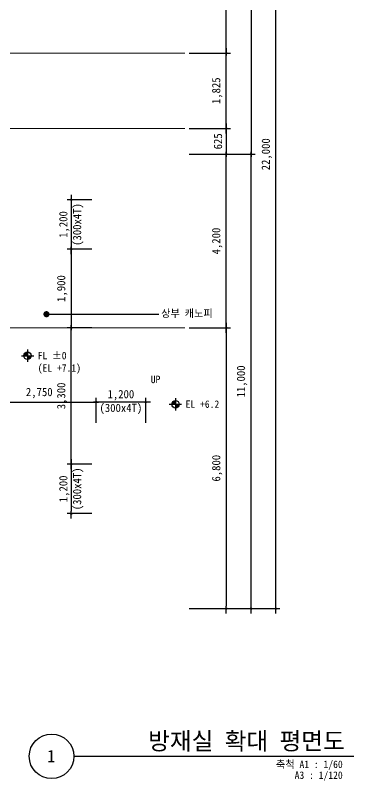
# Model space of a CAD drawing. Header units: inches. Extents: x 158004 to 351834, y 1422 to 34314.
# Drawn here: x 220780 to 228967, y 2469 to 20999 of the extents above; entities that cross this region are included whole.
import ezdxf
from ezdxf.enums import TextEntityAlignment as Align

# ---------------------------------------------------------------- set-up
doc = ezdxf.new("R2010")
doc.units = ezdxf.units.IN
doc.header["$LTSCALE"] = 2
doc.header["$MEASUREMENT"] = 0
doc.linetypes.add('CEN', pattern=[62, 60, -1, 0, -1])
doc.layers.get('0').update_dxf_attribs({"linetype": 'CONTINUOUS'})
for name, color, linetype, lineweight in [('A-AXIS-LINE', 1, 'CEN', 15), ('A-DIMS', 7, 'CONTINUOUS', 25), ('A-MKXS-LEAD', 7, 'CONTINUOUS', 25), ('A-XXXX-SYMB', 7, 'CONTINUOUS', 25), ('A-XXXX-TXT1', 3, 'CONTINUOUS', 25), ('A-XXXX-TXT2', 3, 'CONTINUOUS', 25)]:
    doc.layers.add(name, color=color, linetype=linetype, lineweight=lineweight)
doc.styles.add('HY울릉도L', font='H2GTRE.TTF')
doc.styles.add('돋움체', font='')
doc.styles.get('돋움체').set_extended_font_data('DotumChe')
doc.dimstyles.new('CDIM', dxfattribs={"dimtxt": 2, "dimasz": 0.6, "dimexe": 1, "dimexo": 1, "dimgap": 1, "dimtad": 1, "dimdec": 0, "dimrnd": 0.5, "dimzin": 0, "dimdsep": 32, "dimlunit": 6, "dimtxsty": 'HY울릉도L', "dimblk1": '_CIDOT', "dimblk2": '_CIDOT', "dimsah": 1, "dimcen": 4.5, "dimclrd": 2, "dimclre": 2, "dimclrt": 7, "dimadec": 0, "dimazin": 0, "dimtfac": 1, "dimtdec": 0, "dimtix": 1, "dimtmove": 2, "dimatfit": 1, "dimldrblk": '_CIDOT', "dimfxl": 1, "dimtolj": 1, "dimtzin": 0, "dimlwd": -1, "dimarcsym": 0})

# ---------------------------------------------------------------- blocks, each defined once
blk = doc.blocks.new('_CIDOT')
at = {"color": 0, "linetype": 'ByBlock'}
blk.add_line((2, 0), (-1, 0), dxfattribs=at)
at = {"color": 0, "linetype": 'ByBlock', "const_width": 0.5}
blk.add_lwpolyline([(-0.25, 0, 1), (0.25, 0, 1)], format="xyb", close=True, dxfattribs=at)
blk = doc.blocks.new('*D411')
at = {"layer": 'A-DIMS', "lineweight": -2, "transparency": 16777216}
for p, q in [((224984, 28634), (226584, 28634)), ((224984, 17634), (226584, 17634))]:
    blk.add_line(p, q, dxfattribs=at)
at = {"layer": 'A-DIMS', "transparency": 16777216}
blk.add_line((226484, 28574), (226484, 17694), dxfattribs=at)
at = {"layer": 'A-DIMS', "transparency": 16777216, "xscale": 60, "yscale": 60, "zscale": 60}
for p, rotation in [((226484, 28634), 90), ((226484, 17634), 270)]:
    blk.add_blockref('_CIDOT', p, dxfattribs=dict(at, rotation=rotation))
at = {"layer": 'A-DIMS', "color": 3, "transparency": 16777216, "insert": (226265, 23134), "char_height": 200, "attachment_point": 5, "rotation": 90, "style": '돋움체'}
blk.add_mtext('\\A1;11,000', dxfattribs=at)
blk = doc.blocks.new('*D412')
at = {"layer": 'A-DIMS', "lineweight": -2, "transparency": 16777216}
for p, q in [((224984, 27884), (225984, 27884)), ((224984, 20084), (225984, 20084))]:
    blk.add_line(p, q, dxfattribs=at)
at = {"layer": 'A-DIMS', "transparency": 16777216}
blk.add_line((225884, 20144), (225884, 27824), dxfattribs=at)
at = {"layer": 'A-DIMS', "transparency": 16777216, "xscale": 60, "yscale": 60, "zscale": 60}
for p, rotation in [((225884, 27884), 90), ((225884, 20084), 270)]:
    blk.add_blockref('_CIDOT', p, dxfattribs=dict(at, rotation=rotation))
at = {"layer": 'A-DIMS', "color": 3, "transparency": 16777216, "insert": (225665, 23984), "char_height": 200, "attachment_point": 5, "rotation": 90, "style": '돋움체'}
blk.add_mtext('\\A1;7,800', dxfattribs=at)
blk = doc.blocks.new('*D434')
at = {"layer": 'A-DIMS', "lineweight": -2, "transparency": 16777216}
for p, q in [((224984, 17634), (226584, 17634)), ((224984, 6634), (226584, 6634))]:
    blk.add_line(p, q, dxfattribs=at)
at = {"layer": 'A-DIMS', "transparency": 16777216}
blk.add_line((226484, 6694), (226484, 17574), dxfattribs=at)
at = {"layer": 'A-DIMS', "transparency": 16777216, "xscale": 60, "yscale": 60, "zscale": 60}
for p, rotation in [((226484, 17634), 90), ((226484, 6634), 270)]:
    blk.add_blockref('_CIDOT', p, dxfattribs=dict(at, rotation=rotation))
at = {"layer": 'A-DIMS', "color": 3, "transparency": 16777216, "insert": (226265, 12134), "char_height": 200, "attachment_point": 5, "rotation": 90, "style": '돋움체'}
blk.add_mtext('\\A1;11,000', dxfattribs=at)
blk = doc.blocks.new('*D435')
at = {"layer": 'A-DIMS', "lineweight": -2, "transparency": 16777216}
for p, q in [((224984, 28634), (227184, 28634)), ((224984, 6634), (227184, 6634))]:
    blk.add_line(p, q, dxfattribs=at)
at = {"layer": 'A-DIMS', "transparency": 16777216}
blk.add_line((227084, 6694), (227084, 28574), dxfattribs=at)
at = {"layer": 'A-DIMS', "transparency": 16777216, "xscale": 60, "yscale": 60, "zscale": 60}
for p, rotation in [((227084, 28634), 90), ((227084, 6634), 270)]:
    blk.add_blockref('_CIDOT', p, dxfattribs=dict(at, rotation=rotation))
at = {"layer": 'A-DIMS', "color": 3, "transparency": 16777216, "insert": (226865, 17634), "char_height": 200, "attachment_point": 5, "rotation": 90, "style": '돋움체'}
blk.add_mtext('\\A1;22,000', dxfattribs=at)
blk = doc.blocks.new('*D436')
at = {"layer": 'A-DIMS', "lineweight": -2, "transparency": 16777216}
for p, q in [((224984, 18259), (225984, 18259)), ((224984, 17634), (225984, 17634))]:
    blk.add_line(p, q, dxfattribs=at)
at = {"layer": 'A-DIMS', "transparency": 16777216}
blk.add_line((225884, 18199), (225884, 17694), dxfattribs=at)
at = {"layer": 'A-DIMS', "transparency": 16777216, "xscale": 60, "yscale": 60, "zscale": 60}
for p, rotation in [((225884, 18259), 90), ((225884, 17634), 270)]:
    blk.add_blockref('_CIDOT', p, dxfattribs=dict(at, rotation=rotation))
at = {"layer": 'A-DIMS', "color": 3, "transparency": 16777216, "insert": (225684, 17947), "char_height": 200, "attachment_point": 5, "rotation": 90, "style": '돋움체'}
blk.add_mtext('\\A1;625', dxfattribs=at)
blk = doc.blocks.new('*D437')
at = {"layer": 'A-DIMS', "lineweight": -2, "transparency": 16777216}
for p, q in [((224984, 17634), (225984, 17634)), ((224984, 13434), (225984, 13434))]:
    blk.add_line(p, q, dxfattribs=at)
at = {"layer": 'A-DIMS', "transparency": 16777216}
blk.add_line((225884, 13494), (225884, 17574), dxfattribs=at)
at = {"layer": 'A-DIMS', "transparency": 16777216, "xscale": 60, "yscale": 60, "zscale": 60}
for p, rotation in [((225884, 17634), 90), ((225884, 13434), 270)]:
    blk.add_blockref('_CIDOT', p, dxfattribs=dict(at, rotation=rotation))
at = {"layer": 'A-DIMS', "color": 3, "transparency": 16777216, "insert": (225665, 15534), "char_height": 200, "attachment_point": 5, "rotation": 90, "style": '돋움체'}
blk.add_mtext('\\A1;4,200', dxfattribs=at)
blk = doc.blocks.new('*D438')
at = {"layer": 'A-DIMS', "lineweight": -2, "transparency": 16777216}
for p, q in [((224984, 13434), (225984, 13434)), ((224984, 6634), (225984, 6634))]:
    blk.add_line(p, q, dxfattribs=at)
at = {"layer": 'A-DIMS', "transparency": 16777216}
blk.add_line((225884, 13374), (225884, 6694), dxfattribs=at)
at = {"layer": 'A-DIMS', "transparency": 16777216, "xscale": 60, "yscale": 60, "zscale": 60}
for p, rotation in [((225884, 13434), 90), ((225884, 6634), 270)]:
    blk.add_blockref('_CIDOT', p, dxfattribs=dict(at, rotation=rotation))
at = {"layer": 'A-DIMS', "color": 3, "transparency": 16777216, "insert": (225665, 10034), "char_height": 200, "attachment_point": 5, "rotation": 90, "style": '돋움체'}
blk.add_mtext('\\A1;6,800', dxfattribs=at)
blk = doc.blocks.new('*D455')
at = {"layer": 'A-DIMS', "lineweight": -2, "transparency": 16777216}
for p, q in [((224984, 20084), (225984, 20084)), ((224984, 18259), (225984, 18259))]:
    blk.add_line(p, q, dxfattribs=at)
at = {"layer": 'A-DIMS', "transparency": 16777216}
blk.add_line((225884, 18319), (225884, 20024), dxfattribs=at)
at = {"layer": 'A-DIMS', "transparency": 16777216, "xscale": 60, "yscale": 60, "zscale": 60}
for p, rotation in [((225884, 20084), 90), ((225884, 18259), 270)]:
    blk.add_blockref('_CIDOT', p, dxfattribs=dict(at, rotation=rotation))
at = {"layer": 'A-DIMS', "color": 3, "transparency": 16777216, "insert": (225665, 19172), "char_height": 200, "attachment_point": 5, "rotation": 90, "style": '돋움체'}
blk.add_mtext('\\A1;1,825', dxfattribs=at)
blk = doc.blocks.new('*D464')
at = {"layer": 'A-DIMS', "lineweight": -2, "transparency": 16777216}
for p, q in [((219984, 11134), (219984, 11734)), ((222734, 11134), (222734, 11734))]:
    blk.add_line(p, q, dxfattribs=at)
at = {"layer": 'A-DIMS', "transparency": 16777216}
blk.add_line((220044, 11634), (222674, 11634), dxfattribs=at)
at = {"layer": 'A-DIMS', "transparency": 16777216, "xscale": 60, "yscale": 60, "zscale": 60, "rotation": 180}
blk.add_blockref('_CIDOT', (219984, 11634), dxfattribs=at)
at = {"layer": 'A-DIMS', "transparency": 16777216, "xscale": 60, "yscale": 60, "zscale": 60}
blk.add_blockref('_CIDOT', (222734, 11634), dxfattribs=at)
at = {"layer": 'A-DIMS', "color": 3, "transparency": 16777216, "insert": (221359, 11853), "char_height": 200, "attachment_point": 5, "style": '돋움체'}
blk.add_mtext('\\A1;2,750', dxfattribs=at)
blk = doc.blocks.new('*D465')
at = {"layer": 'A-DIMS', "lineweight": -2, "transparency": 16777216}
for p, q in [((222734, 11134), (222734, 11734)), ((223934, 11134), (223934, 11734))]:
    blk.add_line(p, q, dxfattribs=at)
at = {"layer": 'A-DIMS', "transparency": 16777216}
blk.add_line((223874, 11634), (222794, 11634), dxfattribs=at)
at = {"layer": 'A-DIMS', "transparency": 16777216, "xscale": 60, "yscale": 60, "zscale": 60, "rotation": 180}
blk.add_blockref('_CIDOT', (222734, 11634), dxfattribs=at)
at = {"layer": 'A-DIMS', "transparency": 16777216, "xscale": 60, "yscale": 60, "zscale": 60}
blk.add_blockref('_CIDOT', (223934, 11634), dxfattribs=at)
at = {"layer": 'A-DIMS', "color": 3, "transparency": 16777216, "insert": (223334, 11634), "char_height": 200, "attachment_point": 5, "style": '돋움체'}
blk.add_mtext('\\A1;1,200\\P(300x4T)', dxfattribs=at)
blk = doc.blocks.new('*D466')
at = {"layer": 'A-DIMS', "lineweight": -2, "transparency": 16777216}
for p, q in [((222634, 10134), (222034, 10134)), ((222634, 8934), (222034, 8934))]:
    blk.add_line(p, q, dxfattribs=at)
at = {"layer": 'A-DIMS', "transparency": 16777216}
blk.add_line((222134, 10074), (222134, 8994), dxfattribs=at)
at = {"layer": 'A-DIMS', "transparency": 16777216, "xscale": 60, "yscale": 60, "zscale": 60}
for p, rotation in [((222134, 10134), 90), ((222134, 8934), 270)]:
    blk.add_blockref('_CIDOT', p, dxfattribs=dict(at, rotation=rotation))
at = {"layer": 'A-DIMS', "color": 3, "transparency": 16777216, "insert": (222134, 9534), "char_height": 200, "attachment_point": 5, "rotation": 90, "style": '돋움체'}
blk.add_mtext('\\A1;1,200\\P(300x4T)', dxfattribs=at)
blk = doc.blocks.new('*D467')
at = {"layer": 'A-DIMS', "lineweight": -2, "transparency": 16777216}
for p, q in [((222634, 13434), (222034, 13434)), ((222634, 10134), (222034, 10134))]:
    blk.add_line(p, q, dxfattribs=at)
at = {"layer": 'A-DIMS', "transparency": 16777216}
blk.add_line((222134, 10194), (222134, 13374), dxfattribs=at)
at = {"layer": 'A-DIMS', "transparency": 16777216, "xscale": 60, "yscale": 60, "zscale": 60}
for p, rotation in [((222134, 13434), 90), ((222134, 10134), 270)]:
    blk.add_blockref('_CIDOT', p, dxfattribs=dict(at, rotation=rotation))
at = {"layer": 'A-DIMS', "color": 3, "transparency": 16777216, "insert": (221915, 11784), "char_height": 200, "attachment_point": 5, "rotation": 90, "style": '돋움체'}
blk.add_mtext('\\A1;3,300', dxfattribs=at)
blk = doc.blocks.new('*D468')
at = {"layer": 'A-DIMS', "lineweight": -2, "transparency": 16777216}
for p, q in [((222634, 16534), (222034, 16534)), ((222634, 15334), (222034, 15334))]:
    blk.add_line(p, q, dxfattribs=at)
at = {"layer": 'A-DIMS', "transparency": 16777216}
blk.add_line((222134, 16474), (222134, 15394), dxfattribs=at)
at = {"layer": 'A-DIMS', "transparency": 16777216, "xscale": 60, "yscale": 60, "zscale": 60}
for p, rotation in [((222134, 16534), 90), ((222134, 15334), 270)]:
    blk.add_blockref('_CIDOT', p, dxfattribs=dict(at, rotation=rotation))
at = {"layer": 'A-DIMS', "color": 3, "transparency": 16777216, "insert": (222134, 15934), "char_height": 200, "attachment_point": 5, "rotation": 90, "style": '돋움체'}
blk.add_mtext('\\A1;1,200\\P(300x4T)', dxfattribs=at)
blk = doc.blocks.new('*D469')
at = {"layer": 'A-DIMS', "lineweight": -2, "transparency": 16777216}
for p, q in [((222634, 15334), (222034, 15334)), ((222634, 13434), (222034, 13434))]:
    blk.add_line(p, q, dxfattribs=at)
at = {"layer": 'A-DIMS', "transparency": 16777216}
blk.add_line((222134, 15274), (222134, 13494), dxfattribs=at)
at = {"layer": 'A-DIMS', "transparency": 16777216, "xscale": 60, "yscale": 60, "zscale": 60}
for p, rotation in [((222134, 15334), 90), ((222134, 13434), 270)]:
    blk.add_blockref('_CIDOT', p, dxfattribs=dict(at, rotation=rotation))
at = {"layer": 'A-DIMS', "color": 3, "transparency": 16777216, "insert": (221915, 14384), "char_height": 200, "attachment_point": 5, "rotation": 90, "style": '돋움체'}
blk.add_mtext('\\A1;1,900', dxfattribs=at)

msp = doc.modelspace()

# ---------------------------------------------------------------- hatches: boundary and pattern name
at = {"layer": 'A-XXXX-SYMB'}
h = msp.add_hatch(color=256, dxfattribs=at)
h.paths.add_polyline_path([(221075.8, 12846.8, 0.4142136), (220985.8, 12756.8), (221075.8, 12756.8)])
h.paths.add_polyline_path([(221165.8, 12756.8), (221075.8, 12756.8), (221075.8, 12666.8, 0.4142136)])
h = msp.add_hatch(color=256, dxfattribs=at)
h.paths.add_polyline_path([(224654.6, 11671.4, 0.4142136), (224564.6, 11581.4), (224654.6, 11581.4)])
h.paths.add_polyline_path([(224744.6, 11581.4), (224654.6, 11581.4), (224654.6, 11491.4, 0.4142136)])

# ---------------------------------------------------------------- linework, layer by layer
at = {"layer": 'A-AXIS-LINE', "ltscale": 50}
for p, q in [((224884, 20084), (207334, 20084)), ((224884, 18259), (211834, 18259)), ((224884, 13434), (207334, 13434))]:
    msp.add_line(p, q, dxfattribs=at)
at = {"layer": 'A-MKXS-LEAD'}
msp.add_line((221534, 13762.3), (224252.9, 13762.3), dxfattribs=at)
at = {"layer": 'A-MKXS-LEAD', "const_width": 75}
msp.add_lwpolyline([(221496.5, 13762.3, -1), (221571.5, 13762.3, -1)], format="xyb", close=True, dxfattribs=at)
at = {"layer": 'A-XXXX-SYMB'}
for p, q in [((221075.8, 12906.8), (221075.8, 12606.8)), ((220925.8, 12756.8), (221225.8, 12756.8)), ((224654.6, 11731.4), (224654.6, 11431.4)), ((224504.6, 11581.4), (224804.6, 11581.4)), ((222196.4, 3058.6), (228966.9, 3058.6))]:
    msp.add_line(p, q, dxfattribs=at)
for centre, radius in [((221075.8, 12756.8), 90), ((224654.6, 11581.4), 90), ((221656.4, 3058.6), 540)]:
    msp.add_circle(centre, radius, dxfattribs=at)

# ---------------------------------------------------------------- texts
at = {"layer": 'A-XXXX-TXT1', "style": '돋움체'}
msp.add_text('방재실 확대 평면도', height=420, dxfattribs=at).set_placement((228752.6, 3092.5), align=Align.BOTTOM_RIGHT)
msp.add_text('1', height=300, dxfattribs=at).set_placement((221649.5, 3065), align=Align.MIDDLE)
for s, p in [('축척 A1 : 1/60', (228702, 2955.2)), ('A3 : 1/120', (228702, 2692.5))]:
    msp.add_text(s, height=180, dxfattribs=at).set_placement(p, align=Align.TOP_RIGHT)
at = {"layer": 'A-XXXX-TXT2', "style": '돋움체'}
for s, p in [('상부 캐노피', (224309.3, 13783.7)), ('FL %%P0', (221322, 12761)), ('(EL +7.1)', (221322, 12461)), ('UP', (224056.4, 12184)), ('EL +6.2', (224900.8, 11585.6))]:
    msp.add_text(s, height=180, dxfattribs=at).set_placement(p, align=Align.MIDDLE_LEFT)

# ---------------------------------------------------------------- dimensions: what is measured, and where the dimension line sits
at = {"layer": 'A-DIMS'}
for base, p1, p2, angle, picture, middle in [((226484, 17634), (224884, 28634), (224884, 17634), 270, '*D411', (226265, 23134)), ((227084, 28634), (224884, 6634), (224884, 28634), 90, '*D435', (226865, 17634)), ((225884, 27884), (224884, 20084), (224884, 27884), 90, '*D412', (225665, 23984)), ((225884, 20084), (224884, 18259), (224884, 20084), 90, '*D455', (225665, 19171.5)), ((225884, 17634), (224884, 18259), (224884, 17634), 270, '*D436', (225683.9, 17946.5)), ((226484, 17634), (224884, 6634), (224884, 17634), 90, '*D434', (226265, 12134)), ((225884, 17634), (224884, 13434), (224884, 17634), 90, '*D437', (225665, 15534)), ((222134, 13434), (222734, 15334), (222734, 13434), 270, '*D469', (221915, 14384)), ((222134, 13434), (222734, 10134), (222734, 13434), 90, '*D467', (221915, 11784)), ((225884, 6634), (224884, 13434), (224884, 6634), 270, '*D438', (225665, 10034)), ((222734, 11634), (219984, 11034), (222734, 11034), 0, '*D464', (221359, 11853))]:
    dim = msp.add_linear_dim(base=base, p1=p1, p2=p2, angle=angle, dimstyle='CDIM', override={"dimscale": 100, "dimtxsty": '돋움체', "dimclrd": 256, "dimclre": 256, "dimclrt": 3}, dxfattribs=at)
    dim.commit()
    dim.dimension.update_dxf_attribs({"geometry": picture, "text_midpoint": middle})
for base, p1, p2, angle, picture, middle in [((222134, 15334), (222734, 16534), (222734, 15334), 270, '*D468', (222134, 15934)), ((222734, 11634), (223934, 11034), (222734, 11034), 180, '*D465', (223334, 11634)), ((222134, 8934), (222734, 10134), (222734, 8934), 270, '*D466', (222134, 9534))]:
    dim = msp.add_linear_dim(base=base, p1=p1, p2=p2, angle=angle, text='<>\\P(300x4T)', dimstyle='CDIM', override={"dimscale": 100, "dimtxsty": '돋움체', "dimclrd": 256, "dimclre": 256, "dimclrt": 3}, dxfattribs=at)
    dim.commit()
    dim.dimension.update_dxf_attribs({"geometry": picture, "text_midpoint": middle, "dimtype": 160})

doc.saveas('drawing.dxf')
